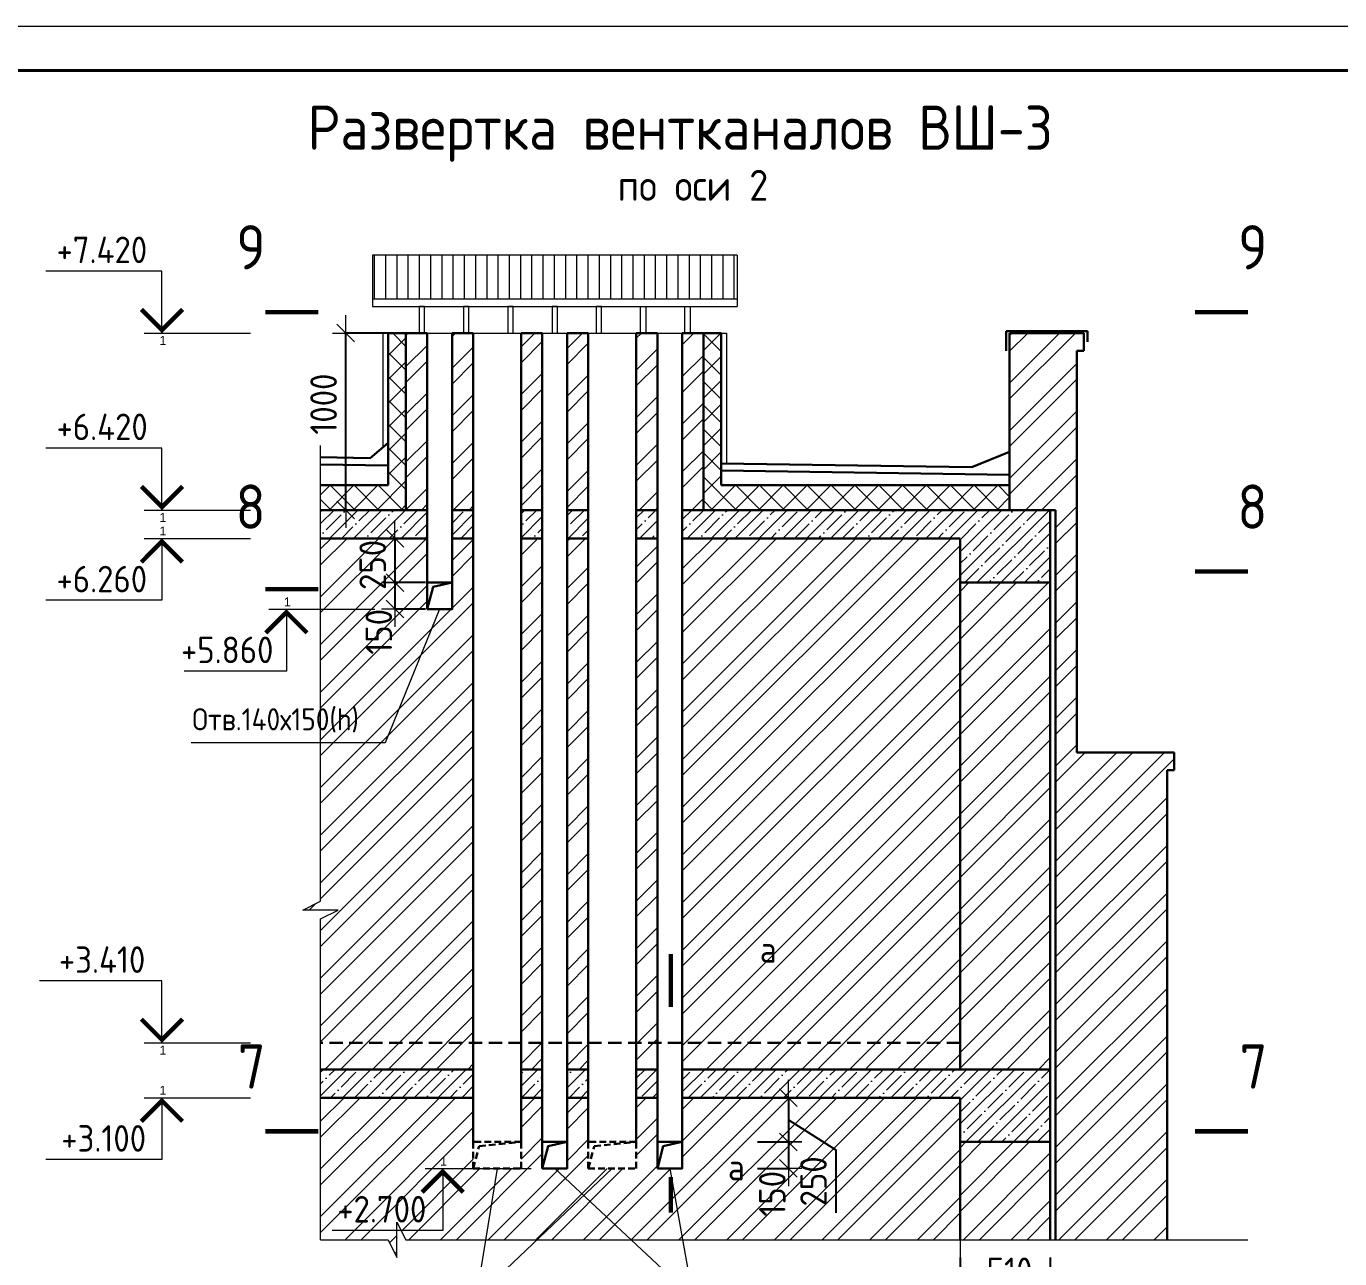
# Model space of a CAD drawing. Header units: millimetres. Extents: x 854812 to 1164625, y 589925 to 823301.
# Drawn here: x 1041657 to 1056496, y 637700 to 651626 of the extents above; entities that cross this region are included whole.
import ezdxf
from ezdxf.enums import TextEntityAlignment as Align

# ---------------------------------------------------------------- set-up
doc = ezdxf.new("R2010")
doc.units = ezdxf.units.MM
for name, pattern in [('1', [0]), ('ACAD_ISO10W100', [18, 12, -3, 0, -3]), ('JIS_08_15', [17.25, 15, -0.75, 0.75, -0.75]), ('невидимая', [0.375, 0.25, -0.125])]:
    doc.linetypes.add(name, pattern=pattern)
doc.layers.get('Defpoints').update_dxf_attribs({"color": 40})
doc.layers.add('F-text', color=7, linetype='Continuous')
doc.layers.add('osnovnie', color=7, linetype='Continuous')
for name, color, linetype, lineweight in [('Text', 7, 'Continuous', 15), ('АР_Текст_отметки высот', 95, 'Continuous', 9), ('оси', 50, 'JIS_08_15', 9), ('пол', 11, '1', 30), ('размеры', 215, 'Continuous', 13), ('стены', 172, 'Continuous', 30), ('УКАЗАТЕЛЬ', 6, 'Continuous', 13), ('ФАСАД', 7, 'Continuous', 13), ('цепочки', 250, 'Continuous', 15), ('ШТРИХ', 142, 'Continuous', 13), ('штриховка', 8, 'Continuous', 9)]:
    doc.layers.add(name, color=color, linetype=linetype, lineweight=lineweight)
doc.styles.add('GOST 2.304', font='isocpeur.ttf', dxfattribs={"width": 0.9})
doc.styles.get("Standard").update_dxf_attribs({"font": 'arial.ttf'})
doc.styles.add('Оксана', font='arial.ttf')
doc.dimstyles.new('C 2', dxfattribs={"dimscale": 100, "dimtxt": 3, "dimasz": 0.1, "dimexe": 0, "dimexo": 2, "dimgap": 1, "dimtad": 1, "dimdec": 0, "dimlfac": 0.5, "dimdsep": 46, "dimtxsty": 'GOST 2.304', "dimblk": 'A8MITTA', "dimcen": 3, "dimclrt": 256, "dimaunit": 1, "dimadec": 0, "dimazin": 0, "dimtfac": 1, "dimtdec": 0, "dimtofl": 0, "dimtmove": 1, "dimatfit": 3, "dimldrblk": 'OBLIQUE', "dimfxl": 1, "dimtolj": 1, "dimtzin": 0, "dimarcsym": 0})
pattern_1 = [(45, (149904.1, 15757.3), (-269.40768, 269.40768), []), (45, (150083.7, 15757.3), (-269.40768, 269.40768), [])]

# ---------------------------------------------------------------- blocks, each defined once
blk = doc.blocks.new('*U1095')
at = {"color": 7, "linetype": 'Continuous', "lineweight": 0}
blk.add_lwpolyline([(-594, 420), (0, 420), (0, 0), (-594, 0)], close=True, dxfattribs=at)
at = {"color": 7, "linetype": 'Continuous', "lineweight": 40}
blk.add_lwpolyline([(-574, 415), (-5, 415), (-5, 5), (-574, 5)], close=True, dxfattribs=at)
at = {"color": 7, "style": 'Оксана', "flags": 8}
for tag, height, p in [('НАИМЕНОВАНИЕ_ОБЪЕКТА_СТРОИТЕЛЬСТВА', 2.71, (-64.88, 42.01)), ('НАИМЕНОВАНИЕ_ЧЕРТЕЖА', 2.86, (-88.9, 11.79))]:
    blk.add_attdef(tag, text='', height=height, dxfattribs=at).set_placement(p, align=Align.MIDDLE_CENTER)
at = {"color": 7, "linetype": 'Continuous', "lineweight": 20, "style": 'Оксана', "flags": 8}
blk.add_attdef('ИНВ.№ПОДЛ.', text='', height=2.5, rotation=90, dxfattribs=at).set_placement((-577.5, 17.5), align=Align.MIDDLE_CENTER)
for tag, height, p in [('НАИМЕНОВАНИЕ_СООРУЖЕНИЯ', 3.57, (-91.21, 26.62)), ('ОРГАНИЗАЦИЯ/ЛИЦЕНЗИЯ', 2.29, (-29.74, 11.97))]:
    blk.add_attdef(tag, text='', height=height, dxfattribs=at).set_placement(p, align=Align.MIDDLE_CENTER)
at = {"color": 7, "linetype": 'Continuous', "lineweight": 20, "flags": 8}
for tag, p in [('---------------------------------------------------', (-210, 5)), ('--------------------------------------------------', (-210, -2))]:
    blk.add_attdef(tag, text='', height=0.143, dxfattribs=at).set_placement(p, align=Align.TOP_LEFT)
at = {"layer": 'Text', "color": 7, "linetype": 'Continuous', "lineweight": 20, "style": 'GOST 2.304', "width": 0.9, "flags": 8}
blk.add_attdef('ОБОЗНАЧЕНИЕ_ДОКУМЕНТА', text='', height=4.29, dxfattribs=at).set_placement((-65.21, 54.98), align=Align.MIDDLE_CENTER)
at = {"layer": 'Text', "color": 7, "style": 'GOST 2.304', "width": 0.9, "flags": 8}
for tag, p in [('СТАДИЯ', (-47.5, 25)), ('ЛИСТ', (-32.5, 25)), ('ЛИСТОВ', (-15, 25))]:
    blk.add_attdef(tag, text='', height=2.86, dxfattribs=at).set_placement(p, align=Align.MIDDLE_CENTER)
blk = doc.blocks.new('*U1167')
at = {"color": 7, "linetype": 'Continuous', "lineweight": 15}
for p, q in [((-12, 0), (-10, 0)), ((-10, 0), (-10, -7)), ((-10, 0), (0, 0)), ((-10, -7), (-23.1, -7))]:
    blk.add_line(p, q, dxfattribs=at)
at = {"color": 7, "linetype": 'Continuous', "lineweight": 15, "const_width": 0.5}
blk.add_lwpolyline([(-7.67, -2.68), (-10, -0.35), (-12.32, -2.68)], dxfattribs=at)
at = {"color": 7, "linetype": 'Continuous', "lineweight": 15, "style": 'GOST 2.304', "width": 0.9, "flags": 8}
blk.add_attdef('+OTM', text='', height=3, rotation=360, dxfattribs=at).set_placement((-20.16, -7), align=Align.BOTTOM_LEFT)
at = {"layer": 'Defpoints', "color": 5, "linetype": 'Continuous', "flags": 8}
blk.add_attdef('M', text='', height=1, rotation=360, dxfattribs=at).set_placement((-9.9, 1.33), align=Align.TOP_CENTER)
blk = doc.blocks.new('*U1168')
at = {"color": 7, "linetype": 'Continuous', "lineweight": 15}
for p, q in [((-10, 7), (-23.84, 7)), ((-10, 0), (-10, 7)), ((-12, 0), (-10, 0)), ((-10, 0), (0, 0))]:
    blk.add_line(p, q, dxfattribs=at)
at = {"color": 7, "linetype": 'Continuous', "lineweight": 15, "const_width": 0.5}
blk.add_lwpolyline([(-7.67, 2.67), (-10, 0.35), (-12.32, 2.67)], dxfattribs=at)
at = {"color": 7, "linetype": 'Continuous', "lineweight": 15, "style": 'GOST 2.304', "width": 0.9, "flags": 8}
blk.add_attdef('+OTM', text='', height=3, rotation=360, dxfattribs=at).set_placement((-20.16, 7), align=Align.BOTTOM_LEFT)
at = {"layer": 'Defpoints', "color": 5, "linetype": 'Continuous', "flags": 8}
blk.add_attdef('M', text='', height=1, dxfattribs=at).set_placement((-9.9, -0.33), align=Align.TOP_CENTER)
blk = doc.blocks.new('*U1169')
at = {"color": 7, "linetype": 'Continuous', "lineweight": 15}
for p, q in [((-10, 7), (-23.1, 7)), ((-10, 0), (-10, 7)), ((-12, 0), (-10, 0)), ((-10, 0), (0, 0))]:
    blk.add_line(p, q, dxfattribs=at)
at = {"color": 7, "linetype": 'Continuous', "lineweight": 15, "const_width": 0.5}
blk.add_lwpolyline([(-7.67, 2.67), (-10, 0.35), (-12.32, 2.67)], dxfattribs=at)
at = {"color": 7, "linetype": 'Continuous', "lineweight": 15, "style": 'GOST 2.304', "width": 0.9, "flags": 8}
blk.add_attdef('+OTM', text='', height=3, rotation=360, dxfattribs=at).set_placement((-20.16, 7), align=Align.BOTTOM_LEFT)
at = {"layer": 'Defpoints', "color": 5, "linetype": 'Continuous', "flags": 8}
blk.add_attdef('M', text='', height=1, dxfattribs=at).set_placement((-9.9, -0.33), align=Align.TOP_CENTER)
blk = doc.blocks.new('A8MITTA')
for p, q in [((0, 15), (0, -15)), ((-20, 0), (20, 0)), ((-10, -10), (10, 10))]:
    blk.add_line(p, q)
blk = doc.blocks.new('*D1214')
at = {"layer": 'Defpoints', "color": 0, "ltscale": 0.1}
for p in [(1045266, 648160), (1045987, 648160, 0), (1045947, 646160, 0)]:
    blk.add_point(p, dxfattribs=at)
at = {"layer": 'размеры', "color": 0, "lineweight": -2, "ltscale": 0.1}
for p, q in [((1045787, 648160), (1045266, 648160)), ((1045266, 646170), (1045266, 648150)), ((1045747, 646160), (1045266, 646160))]:
    blk.add_line(p, q, dxfattribs=at)
at = {"layer": 'размеры', "color": 0, "lineweight": -2, "ltscale": 0.1, "xscale": 10, "yscale": 10, "zscale": 10}
for p, rotation in [((1045266, 648160), 90), ((1045266, 646160), 270)]:
    blk.add_blockref('A8MITTA', p, dxfattribs=dict(at, rotation=rotation))
at = {"layer": 'размеры', "ltscale": 0.1, "insert": (1045016, 647357), "char_height": 300, "attachment_point": 5, "rotation": 90, "style": 'GOST 2.304'}
blk.add_mtext('\\A1;1000', dxfattribs=at)
blk = doc.blocks.new('_Oblique')
at = {"color": 0, "linetype": 'ByBlock', "lineweight": -2}
blk.add_line((-0.5, -0.5), (0.5, 0.5), dxfattribs=at)
blk = doc.blocks.new('*U1259')
at = {"color": 7, "linetype": 'Continuous', "lineweight": 15}
for p, q in [((-12, 0), (-10, 0)), ((-10, 0), (-10, -7)), ((-10, 0), (0, 0)), ((-10, -7), (-22.49, -7))]:
    blk.add_line(p, q, dxfattribs=at)
at = {"color": 7, "linetype": 'Continuous', "lineweight": 15, "const_width": 0.5}
blk.add_lwpolyline([(-7.67, -2.68), (-10, -0.35), (-12.32, -2.68)], dxfattribs=at)
at = {"color": 7, "linetype": 'Continuous', "lineweight": 15, "style": 'GOST 2.304', "width": 0.9, "flags": 8}
blk.add_attdef('+OTM', text='', height=3, rotation=360, dxfattribs=at).set_placement((-20.16, -7), align=Align.BOTTOM_LEFT)
at = {"layer": 'Defpoints', "color": 5, "linetype": 'Continuous', "flags": 8}
blk.add_attdef('M', text='', height=1, rotation=360, dxfattribs=at).set_placement((-9.9, 1.33), align=Align.TOP_CENTER)
blk = doc.blocks.new('*U1191')
at = {"color": 7, "linetype": 'Continuous', "lineweight": 15}
for p, q in [((-12, 0), (-10, 0)), ((-10, 0), (-10, -7)), ((-10, 0), (0, 0)), ((-10, -7), (-21.57, -7))]:
    blk.add_line(p, q, dxfattribs=at)
at = {"color": 7, "linetype": 'Continuous', "lineweight": 15, "const_width": 0.5}
blk.add_lwpolyline([(-7.67, -2.68), (-10, -0.35), (-12.32, -2.68)], dxfattribs=at)
at = {"color": 7, "linetype": 'Continuous', "lineweight": 15, "style": 'GOST 2.304', "width": 0.9, "flags": 8}
blk.add_attdef('+OTM', text='', height=3, rotation=360, dxfattribs=at).set_placement((-20.16, -7), align=Align.BOTTOM_LEFT)
at = {"layer": 'Defpoints', "color": 5, "linetype": 'Continuous', "flags": 8}
blk.add_attdef('M', text='', height=1, rotation=360, dxfattribs=at).set_placement((-9.9, 1.33), align=Align.TOP_CENTER)
blk = doc.blocks.new('*D1215')
at = {"layer": 'Defpoints', "color": 0, "ltscale": 0.1}
for p in [(1049719, 639520), (1049719, 639020, 0), (1050267, 639020)]:
    blk.add_point(p, dxfattribs=at)
at = {"layer": 'размеры', "color": 0, "lineweight": -2, "ltscale": 0.1}
for p, q in [((1049919, 639520), (1050267, 639520)), ((1050267, 639510), (1050267, 639030)), ((1050267, 639270), (1050801, 638930)), ((1049919, 639020), (1050267, 639020)), ((1050801, 638930), (1050801, 638217))]:
    blk.add_line(p, q, dxfattribs=at)
at = {"layer": 'размеры', "color": 0, "lineweight": -2, "ltscale": 0.1, "xscale": 10, "yscale": 10, "zscale": 10}
for p, rotation in [((1050267, 639520), 90), ((1050267, 639020), 270)]:
    blk.add_blockref('A8MITTA', p, dxfattribs=dict(at, rotation=rotation))
at = {"layer": 'размеры', "ltscale": 0.1, "insert": (1050551, 638574), "char_height": 300, "attachment_point": 5, "rotation": 90, "style": 'GOST 2.304'}
blk.add_mtext('\\A1;250', dxfattribs=at)
blk = doc.blocks.new('*D1216')
at = {"layer": 'Defpoints', "color": 0, "ltscale": 0.1}
for p in [(1049719, 639020), (1049719, 638720), (1050267, 638720)]:
    blk.add_point(p, dxfattribs=at)
at = {"layer": 'размеры', "color": 0, "lineweight": -2, "ltscale": 0.1}
for p, q in [((1049919, 639020), (1050267, 639020)), ((1050267, 639010), (1050267, 638730)), ((1049919, 638720), (1050267, 638720))]:
    blk.add_line(p, q, dxfattribs=at)
at = {"layer": 'размеры', "color": 0, "lineweight": -2, "ltscale": 0.1, "xscale": 10, "yscale": 10, "zscale": 10}
for p, rotation in [((1050267, 639020), 90), ((1050267, 638720), 270)]:
    blk.add_blockref('A8MITTA', p, dxfattribs=dict(at, rotation=rotation))
at = {"layer": 'размеры', "ltscale": 0.1, "insert": (1050085, 638434), "char_height": 300, "attachment_point": 5, "rotation": 90, "style": 'GOST 2.304'}
blk.add_mtext('\\A1;150', dxfattribs=at)
blk = doc.blocks.new('*D1217')
at = {"layer": 'Defpoints', "color": 0, "ltscale": 0.1}
for p in [(1046369, 645840), (1045821, 645340), (1046369, 645340)]:
    blk.add_point(p, dxfattribs=at)
at = {"layer": 'размеры', "color": 0, "lineweight": -2, "ltscale": 0.1}
for p, q in [((1046169, 645840), (1045821, 645840)), ((1045821, 645830), (1045821, 645350)), ((1046169, 645340), (1045821, 645340))]:
    blk.add_line(p, q, dxfattribs=at)
at = {"layer": 'размеры', "color": 0, "lineweight": -2, "ltscale": 0.1, "xscale": 10, "yscale": 10, "zscale": 10}
for p, rotation in [((1045821, 645840), 90), ((1045821, 645340), 270)]:
    blk.add_blockref('A8MITTA', p, dxfattribs=dict(at, rotation=rotation))
at = {"layer": 'размеры', "ltscale": 0.1, "insert": (1045571, 645540), "char_height": 300, "attachment_point": 5, "rotation": 90, "style": 'GOST 2.304'}
blk.add_mtext('\\A1;250', dxfattribs=at)
blk = doc.blocks.new('*D1218')
at = {"layer": 'Defpoints', "color": 0, "ltscale": 0.1}
for p in [(1046369, 645340), (1045821, 645040), (1046369, 645040)]:
    blk.add_point(p, dxfattribs=at)
at = {"layer": 'размеры', "color": 0, "lineweight": -2, "ltscale": 0.1}
for p, q in [((1046169, 645340), (1045821, 645340)), ((1045821, 645330), (1045821, 645050)), ((1046169, 645040), (1045821, 645040))]:
    blk.add_line(p, q, dxfattribs=at)
at = {"layer": 'размеры', "color": 0, "lineweight": -2, "ltscale": 0.1, "xscale": 10, "yscale": 10, "zscale": 10}
for p, rotation in [((1045821, 645340), 90), ((1045821, 645040), 270)]:
    blk.add_blockref('A8MITTA', p, dxfattribs=dict(at, rotation=rotation))
at = {"layer": 'размеры', "ltscale": 0.1, "insert": (1045640, 644784), "char_height": 300, "attachment_point": 5, "rotation": 90, "style": 'GOST 2.304'}
blk.add_mtext('\\A1;150', dxfattribs=at)
blk = doc.blocks.new('*D1285')
at = {"layer": 'Defpoints', "color": 0, "ltscale": 0.1}
for p in [(1052207, 637915, 0), (1053226, 637915, 0), (1053226, 637313)]:
    blk.add_point(p, dxfattribs=at)
at = {"layer": 'размеры', "color": 0, "lineweight": -2, "ltscale": 0.1}
for p, q in [((1052207, 637715), (1052207, 637313)), ((1053226, 637715), (1053226, 637313)), ((1052217, 637313), (1053216, 637313))]:
    blk.add_line(p, q, dxfattribs=at)
at = {"layer": 'размеры', "color": 0, "lineweight": -2, "ltscale": 0.1, "xscale": 10, "yscale": 10, "zscale": 10, "rotation": 180}
blk.add_blockref('A8MITTA', (1052207, 637313), dxfattribs=at)
at = {"layer": 'размеры', "color": 0, "lineweight": -2, "ltscale": 0.1, "xscale": 10, "yscale": 10, "zscale": 10}
blk.add_blockref('A8MITTA', (1053226, 637313), dxfattribs=at)
at = {"layer": 'размеры', "ltscale": 0.1, "insert": (1052766, 637563), "char_height": 300, "attachment_point": 5, "style": 'GOST 2.304'}
blk.add_mtext('\\A1;510', dxfattribs=at)

msp = doc.modelspace()

# ---------------------------------------------------------------- hatches: boundary and pattern name
at = {"layer": 'ШТРИХ'}
h = msp.add_hatch(dxfattribs=at)
h.set_pattern_fill('ANSI37', color=256, scale=60, style=0)
h.set_pattern_definition([(45, (115364.6, 15757.3), (-134.703842, 134.703842), []), (135, (115364.6, 15757.3), (-134.703842, -134.703842), [])])
h.paths.add_polyline_path([(1049506.7, 648159.7), (1049416.7, 648159.7), (1049416.7, 648159.7), (1049356.7, 648159.7), (1049306.7, 648159.7), (1049306.7, 646159.6), (1052766.1, 646159.6), (1052766.1, 646439.6), (1049506.7, 646439.6)])
h.paths.add_polyline_path([(1045946.7, 648159.7), (1045896.7, 648159.7), (1045866.7, 648159.7), (1045836.7, 648159.7), (1045746.7, 648159.7), (1045746.7, 646439.6), (1044981.8, 646439.6), (1044981.8, 646159.6), (1045946.7, 646159.6)])
at = {"layer": 'ШТРИХ', "ltscale": 0.1}
h = msp.add_hatch(dxfattribs=at)
h.set_pattern_fill('ANSI35', color=256, scale=30, style=0)
h.set_pattern_definition([(45, (149904.09, 15757.3), (-134.703842, 134.703842), []), (45, (150038.79, 15757.3), (-134.703842, 134.703842), [238.125, -47.625, 0, -47.625])])
h.paths.add_polyline_path([(1046186.7, 646159.6), (1044981.8, 646159.6), (1044981.8, 645839.6), (1046186.7, 645839.6)])
h.paths.add_polyline_path([(1046706.7, 646159.6), (1046466.7, 646159.6), (1046466.7, 645839.6), (1046706.7, 645839.6)])
h.paths.add_polyline_path([(1047486.7, 646159.6), (1047246.7, 646159.6), (1047246.7, 645839.6), (1047486.7, 645839.6)])
h.paths.add_polyline_path([(1048006.7, 646159.6), (1047766.7, 646159.6), (1047766.7, 645839.6), (1048006.7, 645839.6)])
h.paths.add_polyline_path([(1048786.7, 646159.6), (1048546.7, 646159.6), (1048546.7, 645839.6), (1048786.7, 645839.6)])
h.paths.add_polyline_path([(1053226.1, 646159.6), (1052206.6, 646159.6), (1049066.7, 646159.6), (1049066.7, 645839.6), (1052206.6, 645839.6), (1052206.6, 645339.6), (1053226.1, 645339.6)])
h.paths.add_polyline_path([(1053226.1, 639839.6), (1052206.6, 639839.6), (1049066.7, 639839.6), (1049066.7, 639519.6), (1052206.6, 639519.6), (1052206.6, 639019.6), (1052206.6, 639019.6), (1053226.1, 639019.6)])
h.paths.add_polyline_path([(1046706.7, 639839.6), (1044981.8, 639839.6), (1044981.8, 639519.6), (1046706.7, 639519.6)])
h.paths.add_polyline_path([(1047486.7, 639839.6), (1047246.7, 639839.6), (1047246.7, 639519.6), (1047486.7, 639519.6)])
h.paths.add_polyline_path([(1048006.7, 639839.6), (1047766.7, 639839.6), (1047766.7, 639519.6), (1048006.7, 639519.6)])
h.paths.add_polyline_path([(1048786.7, 639839.6), (1048546.7, 639839.6), (1048546.7, 639519.6), (1048786.7, 639519.6)])
at = {"layer": 'штриховка', "lineweight": 20}
h = msp.add_hatch(dxfattribs=at)
h.set_pattern_fill('LINE', color=256, scale=40, angle=90, style=0)
h.set_pattern_definition([(90, (1248664.99, 213656.07), (127, 2e-14), [])])
h.paths.add_polyline_path([(1045566.7, 649041.3), (1045566.7, 648541.3), (1049686.7, 648541.3), (1049686.7, 649041.3)])
at = {"layer": 'штриховка', "ltscale": 0.1}
h = msp.add_hatch(dxfattribs=at)
h.set_pattern_fill('ANSI32', color=256, scale=40, style=0)
h.set_pattern_definition(pattern_1)
h.paths.add_polyline_path([(1046186.7, 648159.7), (1045946.7, 648159.7), (1045946.7, 646159.6), (1046186.7, 646159.6)])
h.paths.add_polyline_path([(1046466.7, 646159.6), (1046706.7, 646159.6), (1046706.7, 648159.7), (1046466.7, 648159.7)])
h.paths.add_polyline_path([(1047486.7, 648159.7), (1047246.7, 648159.7), (1047246.7, 646159.6), (1047486.7, 646159.6)])
h.paths.add_polyline_path([(1047766.7, 646159.6), (1048006.7, 646159.6), (1048006.7, 648159.7), (1047766.7, 648159.7)])
h.paths.add_polyline_path([(1049066.7, 646159.6), (1049306.7, 646159.6), (1049306.7, 648159.7), (1049066.7, 648159.7)])
h = msp.add_hatch(dxfattribs=at)
h.set_pattern_fill('ANSI32', color=256, scale=40, style=0)
h.set_pattern_definition([(45, (115364.6, 15757.3), (-269.40768, 269.40768), []), (45, (115544.2, 15757.3), (-269.40768, 269.40768), [])])
h.paths.add_polyline_path([(1048786.7, 648159.7), (1048546.7, 648159.7), (1048546.7, 646159.6), (1048786.7, 646159.6)])
h = msp.add_hatch(dxfattribs=at)
h.set_pattern_fill('ANSI32', color=256, scale=40, style=0)
h.set_pattern_definition(pattern_1)
h.paths.add_polyline_path([(1052766.1, 646159.6), (1053226.1, 646159.6), (1053286.1, 646159.6), (1053286.1, 637914.7), (1054546.6, 637914.7), (1054546.6, 643219.6), (1054626.6, 643219.6), (1054626.6, 643419.6), (1053526.6, 643419.6), (1053526.1, 646488.9), (1053526.1, 647959.7), (1053605.7, 647959.7), (1053605.7, 648159.7), (1052766.1, 648159.7)])
h.paths.add_polyline_path([(1052206.6, 639839.6), (1053226.1, 639839.6), (1053226.1, 645339.6), (1052206.6, 645339.6)])
h.paths.add_polyline_path([(1052206.6, 639019.6), (1052206.6, 637914.7), (1053226.1, 637914.7), (1053226.1, 639019.6)])
h = msp.add_hatch(dxfattribs=at)
h.set_pattern_fill('ANSI32', color=256, scale=40, style=0)
h.paths.add_polyline_path([(1052206.6, 645339.6), (1052206.6, 645839.6), (1049066.7, 645839.6), (1049066.7, 640139.6), (1052206.6, 640139.6)])
h.paths.add_polyline_path([(1046706.7, 645839.6), (1046466.7, 645839.6), (1046466.7, 645339.6), (1046466.7, 645039.6), (1046326.7, 645039.6), (1045712.2, 643529.3), (1044981.8, 643529.3), (1044981.8, 641739.1), (1044781.8, 641639.1), (1045181.8, 641639.1), (1044981.8, 641539.1), (1044981.8, 640139.6), (1046706.7, 640139.6)])
h.paths.add_polyline_path([(1046326.7, 645039.6), (1046186.7, 645039.6), (1046186.7, 645339.6), (1046186.7, 645839.6), (1044981.8, 645839.6), (1044981.8, 643529.3), (1045712.2, 643529.3)], flags=17)
h.paths.add_polyline_path([(1047486.7, 645839.6), (1047246.7, 645839.6), (1047246.7, 640139.6), (1047486.7, 640139.6)])
h.paths.add_polyline_path([(1048006.7, 645839.6), (1047766.7, 645839.6), (1047766.7, 640139.6), (1048006.7, 640139.6)])
h.paths.add_polyline_path([(1048786.7, 645839.6), (1048546.7, 645839.6), (1048546.7, 640139.6), (1048786.7, 640139.6)])
h.paths.add_polyline_path([(1046706.7, 640139.6), (1044981.8, 640139.6), (1044981.8, 639839.6), (1046706.7, 639839.6)])
h.paths.add_polyline_path([(1047486.7, 640139.6), (1047246.7, 640139.6), (1047246.7, 639839.6), (1047486.7, 639839.6)])
h.paths.add_polyline_path([(1048006.7, 640139.6), (1047766.7, 640139.6), (1047766.7, 639839.6), (1048006.7, 639839.6)])
h.paths.add_polyline_path([(1048786.7, 640139.6), (1048546.7, 640139.6), (1048546.7, 639839.6), (1048786.7, 639839.6)])
h.paths.add_polyline_path([(1052206.6, 640139.6), (1049066.7, 640139.6), (1049066.7, 639839.6), (1052206.6, 639839.6)])
h.paths.add_polyline_path([(1052206.6, 639519.6), (1049066.7, 639519.6), (1049066.7, 639019), (1049066.7, 638719), (1048926.7, 638719), (1049071.6, 637914.7), (1052206.6, 637914.7), (1052206.6, 638363.7), (1052206.6, 639019.6)])
h.paths.add_polyline_path([(1048786.7, 639519.6), (1048546.7, 639519.6), (1048546.7, 639019.6), (1048546.7, 638719), (1048276.7, 638719), (1047954.4, 638414), (1048490, 637914.7), (1049071.6, 637914.7), (1048926.7, 638719), (1048786.7, 638719), (1048786.7, 638719), (1048786.7, 639019)])
h.paths.add_polyline_path([(1047766.7, 639519.6), (1047766.7, 639019.6), (1047766.7, 639019.6), (1047766.7, 638719.6), (1047626.7, 638719.6), (1047954.4, 638414), (1048276.7, 638719), (1048006.7, 638719), (1048006.7, 638719), (1048006.7, 639019), (1048006.7, 639519.6)])
h.paths.add_polyline_path([(1047246.7, 639519.6), (1047246.7, 639019.6), (1047246.7, 639019.6), (1047246.7, 638719), (1046976.6, 638719), (1046844.9, 637914.7), (1047426.9, 637914.7), (1047954.4, 638414), (1047626.7, 638719.6), (1047486.7, 638719.6), (1047486.7, 639019.6), (1047486.7, 639519.6)])
h.paths.add_polyline_path([(1046706.7, 639519.6), (1044981.8, 639519.6), (1044981.8, 637914.7), (1045744, 637914.7), (1045844, 637714.7), (1045844, 638114.7), (1045891.8, 638019), (1046361.7, 638019), (1046361.7, 638719), (1046706.5, 638719), (1046706.7, 638719.6), (1046706.7, 639019.6), (1046706.7, 639019.6)])
h.paths.add_polyline_path([(1046976.6, 638719), (1046361.7, 638719), (1046361.7, 638019), (1045891.8, 638019), (1045944, 637914.7), (1046844.9, 637914.7)])
h.paths.add_polyline_path([(1047954.4, 638414), (1047426.9, 637914.7), (1048490, 637914.7)])
h.paths.add_polyline_path([(1049841.7, 640849), (1050207.7, 640849), (1050207.7, 641569), (1049841.7, 641569)], flags=24)
h.paths.add_polyline_path([(1045916, 645181.1), (1045916, 645898.1), (1045196, 645898.1), (1045196, 645181.1)], flags=9)
h.paths.add_polyline_path([(1045985.3, 644452.7), (1045985.3, 645115.7), (1045265.3, 645115.7), (1045265.3, 644452.7)], flags=24)
h.paths.add_polyline_path([(1043395.6, 643482.9), (1045500.6, 643482.9), (1045500.6, 644082.9), (1043395.6, 644082.9)], flags=9)
h.paths.add_polyline_path([(1050896.4, 638215.1), (1050896.4, 638932.1), (1050176.4, 638932.1), (1050176.4, 638215.1)], flags=24)
h.paths.add_polyline_path([(1050429.6, 638102.9), (1050429.6, 638765.9), (1049709.6, 638765.9), (1049709.6, 638102.9)], flags=24)
h.paths.add_polyline_path([(1049481.5, 638389.9), (1049847.5, 638389.9), (1049847.5, 639109.9), (1049481.5, 639109.9)], flags=24)

# ---------------------------------------------------------------- linework, layer by layer
at = {"layer": 'Defpoints', "ltscale": 0.1}
for p, q in [((1053226.1, 645339.6, 0), (1052206.6, 645339.6, 0)), ((1053226.1, 645339.6, 0), (1052206.6, 645339.6, 0)), ((1053226.1, 639019.6, 0), (1052206.6, 639019.6, 0))]:
    msp.add_line(p, q, dxfattribs=at)
at = {"layer": 'osnovnie', "elevation": 0}
for points in [[(1044956.1, 648395.6, 50, 50, 0), (1044356.1, 648395.6, 50, 50, 0), (1044556.1, 648395.6, 0, 80, 0), (1044556.1, 648795.6, 0, 0, 0), (1044556.1, 649395.6, 0, 0, 0)], [(1054858.9, 648395.6, 50, 50, 0), (1055458.9, 648395.6, 50, 50, 0), (1055258.9, 648395.6, 0, 80, 0), (1055258.9, 648795.6, 0, 0, 0), (1055258.9, 649395.6, 0, 0, 0)], [(1044956.1, 645264.5, 50, 50, 0), (1044356.1, 645264.5, 50, 50, 0), (1044556.1, 645264.5, 0, 80, 0), (1044556.1, 645864.5, 0, 0, 0), (1044556.1, 646464.5, 0, 0, 0)], [(1054858.9, 645464.5, 50, 50, 0), (1055458.9, 645464.5, 50, 50, 0), (1055258.9, 645464.5, 0, 80, 0), (1055258.9, 645864.5, 0, 0, 0), (1055258.9, 646464.5, 0, 0, 0)], [(1048938.4, 640542.8, 50, 50, 0), (1048938.4, 641142.8, 50, 50, 0), (1048938.4, 640942.8, 0, 80, 0), (1049338.4, 640942.8, 0, 0, 0), (1049834.9, 640942.8, 0, 0, 0)], [(1044956.1, 639139.1, 50, 50, 0), (1044356.1, 639139.1, 50, 50, 0), (1044556.1, 639139.1, 0, 80, 0), (1044556.1, 639539.1, 0, 0, 0), (1044556.1, 640139.1, 0, 0, 0)], [(1054858.9, 639139.1, 50, 50, 0), (1055458.9, 639139.1, 50, 50, 0), (1055258.9, 639139.1, 0, 80, 0), (1055258.9, 639539.1, 0, 0, 0), (1055258.9, 640139.1, 0, 0, 0)], [(1048938.4, 638621.9, 50, 50, 0), (1048938.4, 638221.9, 50, 50, 0), (1048938.4, 638421.9, 0, 80, 0), (1049338.4, 638421.9, 0, 0, 0), (1049834.9, 638421.9, 0, 0, 0)]]:
    msp.add_lwpolyline(points, format="xyseb", dxfattribs=at)
at = {"layer": 'оси', "color": 7, "linetype": 'ACAD_ISO10W100', "ltscale": 70}
msp.add_line((1052206.6, 638363.7, 0), (1052206.6, 636691.5, 0), dxfattribs=at)
at = {"layer": 'пол', "linetype": 'невидимая', "ltscale": 600}
msp.add_line((1052206.6, 640139.6, 0), (1044981.8, 640139.6, 0), dxfattribs=at)
at = {"layer": 'стены'}
for p, q in [((1045746.7, 646439.6, 0), (1045746.7, 648159.7, 0)), ((1045746.7, 648159.7, 0), (1046186.7, 648159.7, 0)), ((1045946.7, 646159.6, 0), (1045946.7, 648159.7, 0)), ((1046186.7, 645339.6, 0), (1046186.7, 648159.7, 0)), ((1046466.7, 645339.6, 0), (1046466.7, 648159.7, 0)), ((1046466.7, 648159.7, 0), (1046706.7, 648159.7, 0)), ((1046706.7, 639019.6, 0), (1046706.7, 648159.7, 0)), ((1047246.7, 639019.6, 0), (1047246.7, 648159.7, 0)), ((1047246.7, 648159.7, 0), (1047486.7, 648159.7, 0)), ((1047486.7, 639019.6, 0), (1047486.7, 648159.7, 0)), ((1047766.7, 639019.6, 0), (1047766.7, 648159.7, 0)), ((1047766.7, 648159.7, 0), (1048006.7, 648159.7, 0)), ((1048006.7, 639019.6, 0), (1048006.7, 648159.7, 0)), ((1048546.7, 639019.6, 0), (1048546.7, 648159.7, 0)), ((1048546.7, 648159.7, 0), (1048786.7, 648159.7, 0)), ((1048786.7, 639019, 0), (1048786.7, 648159.7, 0)), ((1049066.7, 639019, 0), (1049066.7, 648159.7, 0)), ((1049066.7, 648159.7, 0), (1049346.7, 648159.7, 0)), ((1049506.7, 648159.7, 0), (1049066.7, 648159.7, 0)), ((1049306.7, 646159.6, 0), (1049306.7, 648159.7, 0)), ((1049506.7, 646439.6, 0), (1049506.7, 648159.7, 0))]:
    msp.add_line(p, q, dxfattribs=at)
at = {"layer": 'стены', "ltscale": 0.1}
for p, q in [((1052725.7, 648180.2, 0), (1052725.7, 647959.7, 0)), ((1052725.7, 648180.2, 0), (1053646.1, 648180.2, 0)), ((1052766.1, 646159.6, 0), (1052766.1, 648159.7, 0)), ((1052766.1, 648159.7, 0), (1053605.7, 648159.7, 0)), ((1053605.7, 648159.7, 0), (1053605.7, 647959.7, 0)), ((1053646.1, 648180.2, 0), (1053646.1, 648059.7, 0)), ((1053526.1, 646439.6, 0), (1053526.1, 647959.7, 0)), ((1053526.1, 647959.7, 0), (1053605.7, 647959.7, 0)), ((1045746.7, 646919, 0), (1045540.9, 646746.9, 0)), ((1044981.8, 646755.5, 0), (1045540.9, 646746.9, 0)), ((1044981.8, 646675.5, 0), (1045746.7, 646663.8, 0)), ((1049506.7, 646686, 0), (1052339.8, 646642.4, 0)), ((1052339.8, 646642.4, 0), (1052766.1, 646817.3, 0)), ((1049506.7, 646606, 0), (1052766.1, 646555.9, 0)), ((1044981.8, 646439.6, 0), (1045746.7, 646439.6, 0)), ((1049506.7, 646439.6, 0), (1052766.1, 646439.6, 0)), ((1053526.6, 643419.6, 0), (1053526.1, 646488.9, 0)), ((1046186.7, 646159.6, 0), (1044981.8, 646159.6, 0)), ((1046706.7, 646159.6, 0), (1046466.7, 646159.6, 0)), ((1047486.7, 646159.6, 0), (1047246.7, 646159.6, 0)), ((1048006.7, 646159.6, 0), (1047766.7, 646159.6, 0)), ((1048786.7, 646159.6, 0), (1048546.7, 646159.6, 0)), ((1053286.1, 646159.6, 0), (1049066.7, 646159.6, 0)), ((1053286.1, 637914.7, 0), (1053286.1, 646159.6, 0)), ((1046186.7, 645839.6, 0), (1044981.8, 645839.6, 0)), ((1046706.7, 645839.6, 0), (1046466.7, 645839.6, 0)), ((1047486.7, 645839.6, 0), (1047246.7, 645839.6, 0)), ((1048006.7, 645839.6, 0), (1047766.7, 645839.6, 0)), ((1048786.7, 645839.6, 0), (1048546.7, 645839.6, 0)), ((1052206.6, 645839.6, 0), (1049066.7, 645839.6, 0)), ((1052206.6, 645339.6, 0), (1052206.6, 639839.6, 0)), ((1053226.1, 639839.6, 0), (1053226.1, 645339.6, 0)), ((1053526.6, 643419.6, 0), (1054626.6, 643419.6, 0)), ((1054626.6, 643419.6, 0), (1054626.6, 643219.6, 0)), ((1054546.6, 637914.7, 0), (1054546.6, 643219.6, 0)), ((1054546.6, 643219.6, 0), (1054626.6, 643219.6, 0)), ((1046706.7, 639839.6, 0), (1044981.8, 639839.6, 0)), ((1047486.7, 639839.6, 0), (1047246.7, 639839.6, 0)), ((1048006.7, 639839.6, 0), (1047766.7, 639839.6, 0)), ((1048786.7, 639839.6, 0), (1048546.7, 639839.6, 0)), ((1053226.1, 639839.6, 0), (1049066.7, 639839.6, 0)), ((1046706.7, 639519.6, 0), (1044981.8, 639519.6, 0)), ((1047486.7, 639519.6, 0), (1047246.7, 639519.6, 0)), ((1048006.7, 639519.6, 0), (1047766.7, 639519.6, 0)), ((1048786.7, 639519.6, 0), (1048546.7, 639519.6, 0)), ((1052206.6, 639519.6, 0), (1049066.7, 639519.6, 0)), ((1052206.6, 639019.6, 0), (1052206.6, 637914.7, 0)), ((1053226.1, 639019.6, 0), (1053226.1, 637914.7, 0))]:
    msp.add_line(p, q, dxfattribs=at)
at = {"layer": 'стены', "ltscale": 0.1, "elevation": 0}
for points in [[(1052206.6, 646159.6), (1053226.1, 646159.6), (1053226.1, 645339.6), (1052206.6, 645339.6), (1052206.6, 645839.6)], [(1052206.6, 639839.6), (1053226.1, 639839.6), (1053226.1, 639019.6), (1052206.6, 639019.6), (1052206.6, 639519.6)], [(1048786.7, 638719), (1048852.4, 638971.1), (1049066.7, 639019)]]:
    msp.add_lwpolyline(points, dxfattribs=at)
for points in [[(1046186.7, 645039.6), (1046466.7, 645039.6), (1046466.7, 645339.6), (1046186.7, 645339.6)], [(1047486.7, 638719.6), (1047766.7, 638719.6), (1047766.7, 639019.6), (1047486.7, 639019.6)], [(1048786.7, 638719), (1049066.7, 638719), (1049066.7, 639019), (1048786.7, 639019)]]:
    msp.add_lwpolyline(points, close=True, dxfattribs=at)
at = {"layer": 'стены', "elevation": 0}
for points in [[(1046186.7, 645039.6), (1046252.3, 645291.7), (1046466.7, 645339.6)], [(1047486.7, 638719.6), (1047552.4, 638971.7), (1047766.7, 639019.6)]]:
    msp.add_lwpolyline(points, dxfattribs=at)
at = {"layer": 'стены', "linetype": 'невидимая', "ltscale": 300, "elevation": 0}
for points in [[(1046706.7, 638719.6), (1047246.7, 638719.6), (1047246.7, 639019.6), (1046706.7, 639019.6)], [(1048006.7, 638719), (1048546.7, 638719), (1048546.7, 639019), (1048006.7, 639019)]]:
    msp.add_lwpolyline(points, close=True, dxfattribs=at)
for points in [[(1046706.7, 638719.6), (1046772.4, 638971.7), (1047246.7, 639019.6)], [(1048006.7, 638719), (1048072.4, 638971.1), (1048546.7, 639019)]]:
    msp.add_lwpolyline(points, dxfattribs=at)
at = {"layer": 'УКАЗАТЕЛЬ', "ltscale": 0.1}
for p, q in [((1045712.2, 643529.3, 0), (1043519, 643529.3, 0)), ((1048276.7, 638719, 0), (1046738.2, 637262.9, 0)), ((1047626.7, 638719.6, 0), (1049189, 637262.9, 0))]:
    msp.add_line(p, q, dxfattribs=at)
at = {"layer": 'УКАЗАТЕЛЬ', "ltscale": 100, "elevation": 0}
for points in [[(1044981.8, 637914.7), (1044981.8, 641539.1), (1045181.8, 641639.1), (1044781.8, 641639.1), (1044981.8, 641739.1), (1044981.8, 646889.9)], [(1044981.8, 637914.7), (1045744, 637914.7), (1045844, 637714.7), (1045844, 638114.7), (1045944, 637914.7), (1055458.2, 637914.7)]]:
    msp.add_lwpolyline(points, dxfattribs=at)
at = {"layer": 'УКАЗАТЕЛЬ', "ltscale": 0.1, "elevation": 0}
for points in [[(1046326.7, 645039.6), (1045712.2, 643529.3)], [(1046976.7, 638719.6), (1046738.2, 637262.9)], [(1048926.7, 638719), (1049189, 637262.9)]]:
    msp.add_lwpolyline(points, dxfattribs=at)
at = {"layer": 'ФАСАД', "ltscale": 75}
for p, q in [((1045566.7, 649041.3, 0), (1045566.7, 648459.7, 0)), ((1049686.7, 649041.3, 0), (1045566.7, 649041.3, 0)), ((1049686.7, 649041.3, 0), (1049686.7, 648459.7, 0)), ((1049686.7, 649041.3, 0), (1049686.7, 648459.7, 0)), ((1049686.7, 648541.3, 0), (1045566.7, 648541.3, 0)), ((1045566.7, 648459.7, 0), (1049686.7, 648459.7, 0)), ((1049686.7, 648541.3, 0), (1049686.7, 648459.7, 0))]:
    msp.add_line(p, q, dxfattribs=at)
at = {"layer": 'ФАСАД', "ltscale": 0.1}
for p, q in [((1045686.7, 648159.7, 0), (1045686.7, 646868.8, 0)), ((1045686.7, 648159.7, 0), (1049566.7, 648159.7, 0)), ((1049566.7, 648159.7, 0), (1049566.7, 646685.1, 0)), ((1049566.7, 647959.7, 0), (1049566.7, 646685.1, 0))]:
    msp.add_line(p, q, dxfattribs=at)
at = {"layer": 'ФАСАД', "ltscale": 75, "elevation": 0}
for points in [[(1046096.7, 648459.7), (1046096.7, 648159.7), (1046156.7, 648159.7), (1046156.7, 648459.7)], [(1046596.7, 648459.7), (1046596.7, 648159.7), (1046656.7, 648159.7), (1046656.7, 648459.7)], [(1047096.7, 648459.7), (1047096.7, 648159.7), (1047156.7, 648159.7), (1047156.7, 648459.7)], [(1047596.7, 648459.7), (1047596.7, 648159.7), (1047656.7, 648159.7), (1047656.7, 648459.7)], [(1048096.7, 648459.7), (1048096.7, 648159.7), (1048156.7, 648159.7), (1048156.7, 648459.7)], [(1048656.7, 648459.7), (1048656.7, 648159.7), (1048596.7, 648159.7), (1048596.7, 648459.7)], [(1049156.7, 648459.7), (1049156.7, 648159.7), (1049096.7, 648159.7), (1049096.7, 648459.7)]]:
    msp.add_lwpolyline(points, close=True, dxfattribs=at)

# ---------------------------------------------------------------- block references
at = {"ltscale": 130, "xscale": 100, "yscale": 100, "zscale": 100}
msp.add_blockref('*U1095', (1072053.9, 609626.2), dxfattribs=at)
at = {"layer": 'АР_Текст_отметки высот'}
ref = msp.add_blockref('*U1169', (1044189.4, 648159.7, 0), dxfattribs=dict(at, xscale=100, yscale=100, zscale=100))
ref.add_attrib('+OTM', '+7.420', dxfattribs={"layer": '0', "color": 7, "linetype": 'Continuous', "lineweight": 15, "height": 300, "style": 'GOST 2.304', "width": 0.9, "flags": 8}).set_placement((1041998.2, 648859.7, 0), align=Align.BOTTOM_LEFT)
ref.add_attrib('M', '1', dxfattribs={"layer": 'Defpoints', "color": 5, "linetype": 'Continuous', "height": 100, "flags": 8}).set_placement((1043199.8, 648126.3, 0), align=Align.TOP_CENTER)
ref = msp.add_blockref('*U1169', (1044189.4, 646159.6, 0), dxfattribs=dict(at, xscale=100, yscale=100, zscale=100))
ref.add_attrib('+OTM', '+6.420', dxfattribs={"layer": '0', "color": 7, "linetype": 'Continuous', "lineweight": 15, "height": 300, "style": 'GOST 2.304', "width": 0.9, "flags": 8}).set_placement((1041998.2, 646859.6, 0), align=Align.BOTTOM_LEFT)
ref.add_attrib('M', '1', dxfattribs={"layer": 'Defpoints', "color": 5, "linetype": 'Continuous', "height": 100, "flags": 8}).set_placement((1043199.8, 646126.3, 0), align=Align.TOP_CENTER)
ref = msp.add_blockref('*U1167', (1044189.4, 645839.6, 0), dxfattribs=dict(at, xscale=100, yscale=100, zscale=100))
ref.add_attrib('+OTM', '+6.260', dxfattribs={"layer": '0', "color": 7, "linetype": 'Continuous', "lineweight": 15, "height": 300, "style": 'GOST 2.304', "width": 0.9, "flags": 8}).set_placement((1041998.2, 645139.6, 0), align=Align.BOTTOM_LEFT)
ref.add_attrib('M', '1', dxfattribs={"layer": 'Defpoints', "color": 5, "linetype": 'Continuous', "height": 100, "flags": 8}).set_placement((1043199.8, 645972.6, 0), align=Align.TOP_CENTER)
ref = msp.add_blockref('*U1168', (1044189.4, 640139.6, 0), dxfattribs=dict(at, xscale=100, yscale=100, zscale=100))
ref.add_attrib('+OTM', '+3.410', dxfattribs={"layer": '0', "color": 7, "linetype": 'Continuous', "lineweight": 15, "height": 300, "style": 'GOST 2.304', "width": 0.9, "flags": 8}).set_placement((1042025.2, 640839.6, 0), align=Align.BOTTOM_LEFT)
ref.add_attrib('M', '1', dxfattribs={"layer": 'Defpoints', "color": 5, "linetype": 'Continuous', "height": 100, "flags": 8}).set_placement((1043199.8, 640106.3, 0), align=Align.TOP_CENTER)
ref = msp.add_blockref('*U1167', (1044189.4, 639519.6, 0), dxfattribs=dict(at, xscale=100, yscale=100, zscale=100))
ref.add_attrib('+OTM', '+3.100', dxfattribs={"layer": '0', "color": 7, "linetype": 'Continuous', "lineweight": 15, "height": 300, "style": 'GOST 2.304', "width": 0.9, "flags": 8}).set_placement((1042052.2, 638819.6, 0), align=Align.BOTTOM_LEFT)
ref.add_attrib('M', '1', dxfattribs={"layer": 'Defpoints', "color": 5, "linetype": 'Continuous', "height": 100, "flags": 8}).set_placement((1043199.8, 639652.6, 0), align=Align.TOP_CENTER)
at = {"layer": 'размеры', "color": 7, "ltscale": 100}
ref = msp.add_blockref('*U1191', (1045595.9, 645039.6, 0), dxfattribs=dict(at, xscale=100, yscale=100, zscale=100))
ref.add_attrib('+OTM', '+5.860', dxfattribs={"layer": '0', "color": 7, "linetype": 'Continuous', "lineweight": 15, "height": 300, "rotation": 360, "style": 'GOST 2.304', "width": 0.9, "flags": 8}).set_placement((1043404.7, 644339.6, 0), align=Align.BOTTOM_LEFT)
ref.add_attrib('M', '1', dxfattribs={"layer": 'Defpoints', "color": 5, "linetype": 'Continuous', "height": 100, "rotation": 360, "flags": 8}).set_placement((1044606.3, 645172.5, 0), align=Align.TOP_CENTER)
ref = msp.add_blockref('*U1259', (1047361.7, 638719, 0), dxfattribs=dict(at, xscale=100, yscale=100, zscale=100))
ref.add_attrib('+OTM', '+2.700', dxfattribs={"layer": '0', "color": 7, "linetype": 'Continuous', "lineweight": 15, "height": 300, "rotation": 360, "style": 'GOST 2.304', "width": 0.9, "flags": 8}).set_placement((1045170.5, 638019, 0), align=Align.BOTTOM_LEFT)
ref.add_attrib('M', '1', dxfattribs={"layer": 'Defpoints', "color": 5, "linetype": 'Continuous', "height": 100, "rotation": 360, "flags": 8}).set_placement((1046372.1, 638852, 0), align=Align.TOP_CENTER)

# ---------------------------------------------------------------- texts
at = {"layer": 'F-text', "ltscale": 25, "char_height": 300, "width": 998.773, "attachment_point": 7, "style": 'GOST 2.304'}
for insert in [(1049943.7, 641044, 0), (1049583.5, 638584.9, 0)]:
    msp.add_mtext('а', dxfattribs=dict(at, insert=insert))
at = {"layer": 'osnovnie', "style": 'GOST 2.304', "width": 0.9}
for s, p in [('9', (1044361, 649379.2, 0)), ('9', (1055678.9, 649379.2, 0)), ('8', (1044361, 646448, 0)), ('8', (1055678.9, 646448, 0)), ('7', (1044361, 640122.7, 0)), ('7', (1055678.9, 640122.7, 0))]:
    msp.add_text(s, height=500, dxfattribs=at).set_placement(p, align=Align.TOP_RIGHT)
at = {"layer": 'Text', "color": 7, "style": 'GOST 2.304', "width": 0.9}
for s, height, p in [('Развертка вентканалов ВШ-3 ', 500, (1049187.8, 650230.2)), ('по оси 2', 350, (1049187.8, 649653.9))]:
    msp.add_text(s, height=height, dxfattribs=at).set_placement(p, align=Align.CENTER)
at = {"layer": 'цепочки', "insert": (1045415.6, 643920.4, 0), "char_height": 250, "attachment_point": 3, "style": 'GOST 2.304'}
msp.add_mtext('Отв.140х150(h)', dxfattribs=at)

# ---------------------------------------------------------------- dimensions: what is measured, and where the dimension line sits
at = {"layer": 'размеры', "ltscale": 0.1}
for base, p1, p2, picture, middle in [((1045265.5, 648159.7, 0), (1045946.7, 646159.6, 0), (1045986.9, 648159.7, 0), '*D1214', (1045265.5, 647356.7, 0)), ((1045821, 645339.6, 0), (1046369.3, 645839.6, 0), (1046369.3, 645339.6, 0), '*D1217', (1045821, 645539.6, 0)), ((1050267.2, 639019.6, 0), (1049718.8, 639519.6, 0), (1049718.8, 639019.6, 0), '*D1215', (1050801.4, 638830.1, 0))]:
    dim = msp.add_linear_dim(base=base, p1=p1, p2=p2, angle=90, dimstyle='C 2', dxfattribs=at)
    dim.commit()
    dim.dimension.update_dxf_attribs({"geometry": picture, "text_midpoint": middle, "dimtype": 160})
for base, p1, p2, picture, middle in [((1045821, 645039.6, 0), (1046369.3, 645339.6, 0), (1046369.3, 645039.6, 0), '*D1218', (1045640.3, 644784.2, 0)), ((1050267.2, 638719.6, 0), (1049718.8, 639019.6, 0), (1049718.8, 638719.6, 0), '*D1216', (1050084.6, 638434.4, 0))]:
    dim = msp.add_linear_dim(base=base, p1=p1, p2=p2, angle=90, dimstyle='C 2', override={"dimtmove": 2}, dxfattribs=at)
    dim.commit()
    dim.dimension.update_dxf_attribs({"geometry": picture, "text_midpoint": middle, "dimtype": 160})
dim = msp.add_linear_dim(base=(1053226.1, 637313.1, 0), p1=(1052206.6, 637914.7, 0), p2=(1053226.1, 637914.7, 0), dimstyle='C 2', dxfattribs=at)
dim.commit()
dim.dimension.update_dxf_attribs({"geometry": '*D1285', "text_midpoint": (1052766.1, 637313.1, 0), "dimtype": 160})

doc.saveas('drawing.dxf')
